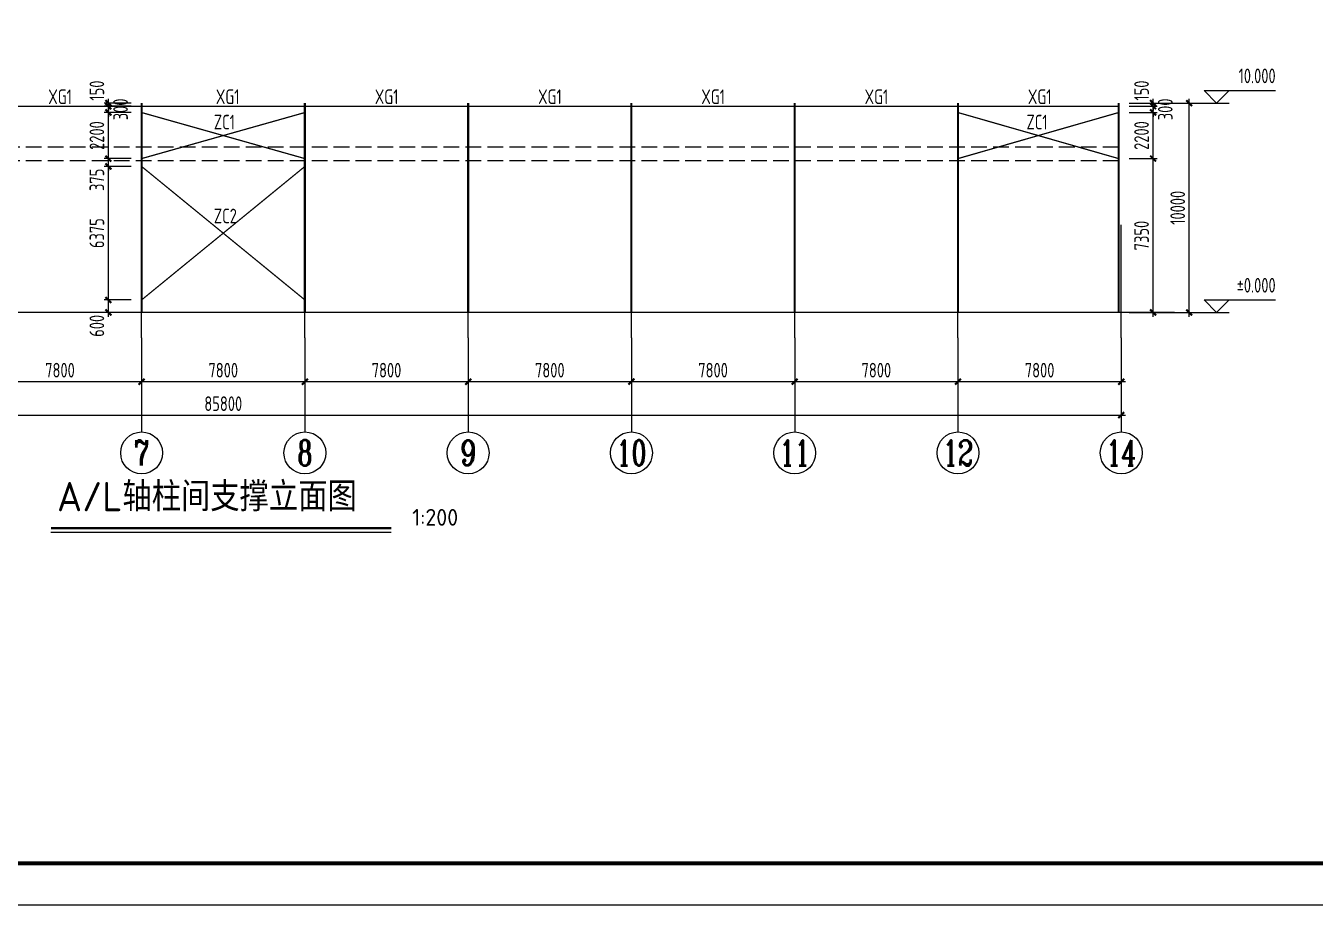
# Model space of a CAD drawing. Extents: x -2746917 to -971774, y -3334247 to -3250358.
# Drawn here: x -1665518 to -1634718, y -3316173 to -3295173 of the extents above; entities that cross this region are included whole.
import ezdxf
from ezdxf.enums import TextEntityAlignment as Align

# ---------------------------------------------------------------- set-up
doc = ezdxf.new("R2010")
doc.units = 0
doc.header["$LTSCALE"] = 1000
doc.header["$MEASUREMENT"] = 0
doc.header["$PDMODE"] = 35
doc.linetypes.add('DASH', pattern=[0.35, 0.25, -0.1])
doc.linetypes.add('DOTE', pattern=[2.42, 2, -0.2, 0.02, -0.2])
doc.layers.get('0').update_dxf_attribs({"linetype": 'CONTINUOUS'})
doc.layers.get('Defpoints').update_dxf_attribs({"linetype": 'CONTINUOUS'})
for name, color, linetype in [('AXIS', 253, 'DOTE'), ('DIM', 3, 'CONTINUOUS'), ('NUM', 7, 'CONTINUOUS'), ('PUB_TITLE', 4, 'CONTINUOUS'), ('REIN', 1, 'CONTINUOUS'), ('TEXT', 7, 'CONTINUOUS'), ('THIN', 7, 'CONTINUOUS')]:
    doc.layers.add(name, color=color, linetype=linetype)
doc.layers.add('yichutu', color=7, linetype='CONTINUOUS', true_color=0xffffff, plot=False)
doc.styles.add('TSSD_Axis', font='Complex.shx', dxfattribs={"width": 0.7, "bigfont": 'hztxt.shx'})
doc.styles.add('TSSD_Dimension', font='tssdeng.shx', dxfattribs={"width": 0.75, "bigfont": 'Hztxt.shx'})
doc.styles.add('TSSD_Label', font='tssdeng.shx', dxfattribs={"width": 0.75, "bigfont": 'hztxt.shx'})
doc.styles.add('TSSD_Norm', font='tssdeng.shx', dxfattribs={"width": 0.75, "bigfont": 'hztxt.shx'})
doc.styles.add('TSSD_Rein', font='Tssdeng.shx', dxfattribs={"width": 0.75, "bigfont": 'hztxt.shx'})
doc.dimstyles.new('TSSD_200_100', dxfattribs={"dimtxt": 350, "dimasz": 100, "dimexe": 100, "dimexo": 250, "dimgap": 100, "dimtad": 1, "dimdec": 0, "dimlfac": 2, "dimzin": 0, "dimdsep": 46, "dimtxsty": 'TSSD_Dimension', "dimblk": 'ARCHTICK', "dimcen": 0, "dimdle": 100, "dimclrt": 7, "dimadec": 0, "dimazin": 0, "dimtfac": 1, "dimtdec": 0, "dimtix": 1, "dimtmove": 2, "dimatfit": 3, "dimfxl": 1, "dimtolj": 1, "dimtzin": 0, "dimarcsym": 0})

# ---------------------------------------------------------------- blocks, each defined once
blk = doc.blocks.new('ts_axno')
at = {"color": 0, "linetype": 'ByBlock', "lineweight": -2}
blk.add_circle((0, 0), 0.5, dxfattribs=at)
at = {"color": 0, "linetype": 'ByBlock', "lineweight": -2, "style": 'TSSD_Axis', "width": 0.7}
blk.add_attdef('A', text='', height=0.6, dxfattribs=at).set_placement((0, 0), align=Align.MIDDLE_CENTER)
blk = doc.blocks.new('_ArchTick')
at = {"color": 0, "const_width": 0.5}
blk.add_lwpolyline([(-0.71, -0.71), (0.71, 0.71)], dxfattribs=at)
blk = doc.blocks.new('*D1870')
at = {"layer": 'Defpoints', "color": 0, "ltscale": 1.5}
for p in [(-1647151, -3302624), (-1643251, -3302624), (-1647151, -3303672)]:
    blk.add_point(p, dxfattribs=at)
at = {"layer": 'DIM', "color": 0, "lineweight": -2, "ltscale": 1.5}
for p, q in [((-1647151, -3302874), (-1647151, -3303772)), ((-1643251, -3302874), (-1643251, -3303772)), ((-1643151, -3303672), (-1647251, -3303672))]:
    blk.add_line(p, q, dxfattribs=at)
at = {"layer": 'DIM', "color": 0, "lineweight": -2, "ltscale": 1.5, "xscale": 100, "yscale": 100, "zscale": 100, "rotation": 180}
blk.add_blockref('_ArchTick', (-1647151, -3303672), dxfattribs=at)
at = {"layer": 'DIM', "color": 0, "lineweight": -2, "ltscale": 1.5, "xscale": 100, "yscale": 100, "zscale": 100}
blk.add_blockref('_ArchTick', (-1643251, -3303672), dxfattribs=at)
at = {"layer": 'DIM', "color": 7, "ltscale": 1.5, "insert": (-1645201, -3303397), "char_height": 350, "attachment_point": 5, "style": 'TSSD_Dimension'}
blk.add_mtext('\\A1;7800', dxfattribs=at)
blk = doc.blocks.new('*D1871')
at = {"layer": 'Defpoints', "color": 0, "ltscale": 1.5}
for p in [(-1651051, -3302624), (-1647151, -3302624), (-1651051, -3303672)]:
    blk.add_point(p, dxfattribs=at)
at = {"layer": 'DIM', "color": 0, "lineweight": -2, "ltscale": 1.5}
for p, q in [((-1651051, -3302874), (-1651051, -3303772)), ((-1647151, -3302874), (-1647151, -3303772)), ((-1647051, -3303672), (-1651151, -3303672))]:
    blk.add_line(p, q, dxfattribs=at)
at = {"layer": 'DIM', "color": 0, "lineweight": -2, "ltscale": 1.5, "xscale": 100, "yscale": 100, "zscale": 100, "rotation": 180}
blk.add_blockref('_ArchTick', (-1651051, -3303672), dxfattribs=at)
at = {"layer": 'DIM', "color": 0, "lineweight": -2, "ltscale": 1.5, "xscale": 100, "yscale": 100, "zscale": 100}
blk.add_blockref('_ArchTick', (-1647151, -3303672), dxfattribs=at)
at = {"layer": 'DIM', "color": 7, "ltscale": 1.5, "insert": (-1649101, -3303397), "char_height": 350, "attachment_point": 5, "style": 'TSSD_Dimension'}
blk.add_mtext('\\A1;7800', dxfattribs=at)
blk = doc.blocks.new('*D1872')
at = {"layer": 'Defpoints', "color": 0, "ltscale": 1.5}
for p in [(-1654951, -3302624), (-1651051, -3302624), (-1654951, -3303672)]:
    blk.add_point(p, dxfattribs=at)
at = {"layer": 'DIM', "color": 0, "lineweight": -2, "ltscale": 1.5}
for p, q in [((-1654951, -3302874), (-1654951, -3303772)), ((-1651051, -3302874), (-1651051, -3303772)), ((-1650951, -3303672), (-1655051, -3303672))]:
    blk.add_line(p, q, dxfattribs=at)
at = {"layer": 'DIM', "color": 0, "lineweight": -2, "ltscale": 1.5, "xscale": 100, "yscale": 100, "zscale": 100, "rotation": 180}
blk.add_blockref('_ArchTick', (-1654951, -3303672), dxfattribs=at)
at = {"layer": 'DIM', "color": 0, "lineweight": -2, "ltscale": 1.5, "xscale": 100, "yscale": 100, "zscale": 100}
blk.add_blockref('_ArchTick', (-1651051, -3303672), dxfattribs=at)
at = {"layer": 'DIM', "color": 7, "ltscale": 1.5, "insert": (-1653001, -3303397), "char_height": 350, "attachment_point": 5, "style": 'TSSD_Dimension'}
blk.add_mtext('\\A1;7800', dxfattribs=at)
blk = doc.blocks.new('*D1873')
at = {"layer": 'Defpoints', "color": 0, "ltscale": 1.5}
for p in [(-1658851, -3302624), (-1654951, -3302624), (-1658851, -3303672)]:
    blk.add_point(p, dxfattribs=at)
at = {"layer": 'DIM', "color": 0, "lineweight": -2, "ltscale": 1.5}
for p, q in [((-1658851, -3302874), (-1658851, -3303772)), ((-1654951, -3302874), (-1654951, -3303772)), ((-1654851, -3303672), (-1658951, -3303672))]:
    blk.add_line(p, q, dxfattribs=at)
at = {"layer": 'DIM', "color": 0, "lineweight": -2, "ltscale": 1.5, "xscale": 100, "yscale": 100, "zscale": 100, "rotation": 180}
blk.add_blockref('_ArchTick', (-1658851, -3303672), dxfattribs=at)
at = {"layer": 'DIM', "color": 0, "lineweight": -2, "ltscale": 1.5, "xscale": 100, "yscale": 100, "zscale": 100}
blk.add_blockref('_ArchTick', (-1654951, -3303672), dxfattribs=at)
at = {"layer": 'DIM', "color": 7, "ltscale": 1.5, "insert": (-1656901, -3303397), "char_height": 350, "attachment_point": 5, "style": 'TSSD_Dimension'}
blk.add_mtext('\\A1;7800', dxfattribs=at)
blk = doc.blocks.new('*D1874')
at = {"layer": 'Defpoints', "color": 0, "ltscale": 1.5}
for p in [(-1662751, -3302624), (-1658851, -3302624), (-1662751, -3303672)]:
    blk.add_point(p, dxfattribs=at)
at = {"layer": 'DIM', "color": 0, "lineweight": -2, "ltscale": 1.5}
for p, q in [((-1662751, -3302874), (-1662751, -3303772)), ((-1658851, -3302874), (-1658851, -3303772)), ((-1658751, -3303672), (-1662851, -3303672))]:
    blk.add_line(p, q, dxfattribs=at)
at = {"layer": 'DIM', "color": 0, "lineweight": -2, "ltscale": 1.5, "xscale": 100, "yscale": 100, "zscale": 100, "rotation": 180}
blk.add_blockref('_ArchTick', (-1662751, -3303672), dxfattribs=at)
at = {"layer": 'DIM', "color": 0, "lineweight": -2, "ltscale": 1.5, "xscale": 100, "yscale": 100, "zscale": 100}
blk.add_blockref('_ArchTick', (-1658851, -3303672), dxfattribs=at)
at = {"layer": 'DIM', "color": 7, "ltscale": 1.5, "insert": (-1660801, -3303397), "char_height": 350, "attachment_point": 5, "style": 'TSSD_Dimension'}
blk.add_mtext('\\A1;7800', dxfattribs=at)
blk = doc.blocks.new('*D1875')
at = {"layer": 'Defpoints', "color": 0, "ltscale": 1.5}
for p in [(-1666651, -3302624), (-1662751, -3302624), (-1666651, -3303672)]:
    blk.add_point(p, dxfattribs=at)
at = {"layer": 'DIM', "color": 0, "lineweight": -2, "ltscale": 1.5}
for p, q in [((-1666651, -3302874), (-1666651, -3303772)), ((-1662751, -3302874), (-1662751, -3303772)), ((-1662651, -3303672), (-1666751, -3303672))]:
    blk.add_line(p, q, dxfattribs=at)
at = {"layer": 'DIM', "color": 0, "lineweight": -2, "ltscale": 1.5, "xscale": 100, "yscale": 100, "zscale": 100, "rotation": 180}
blk.add_blockref('_ArchTick', (-1666651, -3303672), dxfattribs=at)
at = {"layer": 'DIM', "color": 0, "lineweight": -2, "ltscale": 1.5, "xscale": 100, "yscale": 100, "zscale": 100}
blk.add_blockref('_ArchTick', (-1662751, -3303672), dxfattribs=at)
at = {"layer": 'DIM', "color": 7, "ltscale": 1.5, "insert": (-1664701, -3303397), "char_height": 350, "attachment_point": 5, "style": 'TSSD_Dimension'}
blk.add_mtext('\\A1;7800', dxfattribs=at)
blk = doc.blocks.new('*D1880')
at = {"layer": 'Defpoints', "color": 0, "ltscale": 1.5}
for p in [(-1682251, -3302624), (-1639351, -3302624), (-1639351, -3304472)]:
    blk.add_point(p, dxfattribs=at)
at = {"layer": 'DIM', "color": 0, "lineweight": -2, "ltscale": 1.5}
for p, q in [((-1682251, -3302874), (-1682251, -3304572)), ((-1639351, -3302874), (-1639351, -3304572)), ((-1682351, -3304472), (-1639251, -3304472))]:
    blk.add_line(p, q, dxfattribs=at)
at = {"layer": 'DIM', "color": 0, "lineweight": -2, "ltscale": 1.5, "xscale": 100, "yscale": 100, "zscale": 100, "rotation": 180}
blk.add_blockref('_ArchTick', (-1682251, -3304472), dxfattribs=at)
at = {"layer": 'DIM', "color": 0, "lineweight": -2, "ltscale": 1.5, "xscale": 100, "yscale": 100, "zscale": 100}
blk.add_blockref('_ArchTick', (-1639351, -3304472), dxfattribs=at)
at = {"layer": 'DIM', "color": 7, "ltscale": 1.5, "insert": (-1660801, -3304197), "char_height": 350, "attachment_point": 5, "style": 'TSSD_Dimension'}
blk.add_mtext('\\A1;85800', dxfattribs=at)
blk = doc.blocks.new('*D1881')
at = {"layer": 'Defpoints', "color": 0, "ltscale": 1.5}
for p in [(-1643251, -3302624), (-1639351, -3302624), (-1643251, -3303672)]:
    blk.add_point(p, dxfattribs=at)
at = {"layer": 'DIM', "color": 0, "lineweight": -2, "ltscale": 1.5}
for p, q in [((-1643251, -3302874), (-1643251, -3303772)), ((-1639351, -3302874), (-1639351, -3303772)), ((-1639251, -3303672), (-1643351, -3303672))]:
    blk.add_line(p, q, dxfattribs=at)
at = {"layer": 'DIM', "color": 0, "lineweight": -2, "ltscale": 1.5, "xscale": 100, "yscale": 100, "zscale": 100, "rotation": 180}
blk.add_blockref('_ArchTick', (-1643251, -3303672), dxfattribs=at)
at = {"layer": 'DIM', "color": 0, "lineweight": -2, "ltscale": 1.5, "xscale": 100, "yscale": 100, "zscale": 100}
blk.add_blockref('_ArchTick', (-1639351, -3303672), dxfattribs=at)
at = {"layer": 'DIM', "color": 7, "ltscale": 1.5, "insert": (-1641301, -3303397), "char_height": 350, "attachment_point": 5, "style": 'TSSD_Dimension'}
blk.add_mtext('\\A1;7800', dxfattribs=at)
blk = doc.blocks.new('*D1887')
at = {"layer": 'Defpoints', "color": 0, "ltscale": 1.5}
for p in [(-1639414, -3298344), (-1638591, -3298344), (-1639414, -3302019)]:
    blk.add_point(p, dxfattribs=at)
at = {"layer": 'DIM', "color": 0, "lineweight": -2, "ltscale": 1.5}
for p, q in [((-1638591, -3302119), (-1638591, -3298244)), ((-1639164, -3298344), (-1638491, -3298344)), ((-1639164, -3302019), (-1638491, -3302019))]:
    blk.add_line(p, q, dxfattribs=at)
at = {"layer": 'DIM', "color": 0, "lineweight": -2, "ltscale": 1.5, "xscale": 100, "yscale": 100, "zscale": 100}
for p, rotation in [((-1638591, -3298344), 90), ((-1638591, -3302019), 270)]:
    blk.add_blockref('_ArchTick', p, dxfattribs=dict(at, rotation=rotation))
at = {"layer": 'DIM', "color": 7, "ltscale": 1.5, "insert": (-1638866, -3300182), "char_height": 350, "attachment_point": 5, "rotation": 90, "style": 'TSSD_Dimension'}
blk.add_mtext('\\A1;7350', dxfattribs=at)
blk = doc.blocks.new('*D1888')
at = {"layer": 'Defpoints', "color": 0, "ltscale": 1.5}
for p in [(-1639414, -3297244), (-1638591, -3297244), (-1639414, -3298344)]:
    blk.add_point(p, dxfattribs=at)
at = {"layer": 'DIM', "color": 0, "lineweight": -2, "ltscale": 1.5}
for p, q in [((-1639164, -3297244), (-1638491, -3297244)), ((-1638591, -3298444), (-1638591, -3297144)), ((-1639164, -3298344), (-1638491, -3298344))]:
    blk.add_line(p, q, dxfattribs=at)
at = {"layer": 'DIM', "color": 0, "lineweight": -2, "ltscale": 1.5, "xscale": 100, "yscale": 100, "zscale": 100}
for p, rotation in [((-1638591, -3297244), 90), ((-1638591, -3298344), 270)]:
    blk.add_blockref('_ArchTick', p, dxfattribs=dict(at, rotation=rotation))
at = {"layer": 'DIM', "color": 7, "ltscale": 1.5, "insert": (-1638866, -3297794), "char_height": 350, "attachment_point": 5, "rotation": 90, "style": 'TSSD_Dimension'}
blk.add_mtext('\\A1;2200', dxfattribs=at)
blk = doc.blocks.new('*D1889')
at = {"layer": 'Defpoints', "color": 0, "ltscale": 1.5}
for p in [(-1639414, -3297094), (-1639414, -3297244), (-1638591, -3297094)]:
    blk.add_point(p, dxfattribs=at)
at = {"layer": 'DIM', "color": 0, "lineweight": -2, "ltscale": 1.5}
for p, q in [((-1638591, -3297094), (-1638591, -3296994)), ((-1639164, -3297094), (-1638491, -3297094)), ((-1639164, -3297244), (-1638491, -3297244)), ((-1638591, -3297244), (-1638591, -3297094)), ((-1638591, -3297244), (-1638591, -3297344))]:
    blk.add_line(p, q, dxfattribs=at)
at = {"layer": 'DIM', "color": 0, "lineweight": -2, "ltscale": 1.5, "xscale": 100, "yscale": 100, "zscale": 100}
for p, rotation in [((-1638591, -3297094), 270), ((-1638591, -3297244), 90)]:
    blk.add_blockref('_ArchTick', p, dxfattribs=dict(at, rotation=rotation))
at = {"layer": 'DIM', "color": 7, "ltscale": 1.5, "insert": (-1638299, -3297169), "char_height": 350, "attachment_point": 5, "rotation": 90, "style": 'TSSD_Dimension'}
blk.add_mtext('\\A1;300', dxfattribs=at)
blk = doc.blocks.new('*D1890')
at = {"layer": 'Defpoints', "color": 0, "ltscale": 1.5}
for p in [(-1639414, -3297019), (-1638591, -3297019), (-1639414, -3297094)]:
    blk.add_point(p, dxfattribs=at)
at = {"layer": 'DIM', "color": 0, "lineweight": -2, "ltscale": 1.5}
for p, q in [((-1639164, -3297019), (-1638491, -3297019)), ((-1638591, -3297019), (-1638591, -3296919)), ((-1638591, -3297094), (-1638591, -3297019)), ((-1639164, -3297094), (-1638491, -3297094)), ((-1638591, -3297094), (-1638591, -3297194))]:
    blk.add_line(p, q, dxfattribs=at)
at = {"layer": 'DIM', "color": 0, "lineweight": -2, "ltscale": 1.5, "xscale": 100, "yscale": 100, "zscale": 100}
for p, rotation in [((-1638591, -3297019), 270), ((-1638591, -3297094), 90)]:
    blk.add_blockref('_ArchTick', p, dxfattribs=dict(at, rotation=rotation))
at = {"layer": 'DIM', "color": 7, "ltscale": 1.5, "insert": (-1638866, -3296720), "char_height": 350, "attachment_point": 5, "rotation": 90, "style": 'TSSD_Dimension'}
blk.add_mtext('\\A1;150', dxfattribs=at)
blk = doc.blocks.new('*D1891')
at = {"layer": 'Defpoints', "color": 0, "ltscale": 1.5}
for p in [(-1639414, -3297019), (-1637728, -3297019), (-1639414, -3302019)]:
    blk.add_point(p, dxfattribs=at)
at = {"layer": 'DIM', "color": 0, "lineweight": -2, "ltscale": 1.5}
for p, q in [((-1639164, -3297019), (-1637628, -3297019)), ((-1637728, -3302119), (-1637728, -3296919)), ((-1639164, -3302019), (-1637628, -3302019))]:
    blk.add_line(p, q, dxfattribs=at)
at = {"layer": 'DIM', "color": 0, "lineweight": -2, "ltscale": 1.5, "xscale": 100, "yscale": 100, "zscale": 100}
for p, rotation in [((-1637728, -3297019), 90), ((-1637728, -3302019), 270)]:
    blk.add_blockref('_ArchTick', p, dxfattribs=dict(at, rotation=rotation))
at = {"layer": 'DIM', "color": 7, "ltscale": 1.5, "insert": (-1638003, -3299519), "char_height": 350, "attachment_point": 5, "rotation": 90, "style": 'TSSD_Dimension'}
blk.add_mtext('\\A1;10000', dxfattribs=at)
blk = doc.blocks.new('*D1892')
at = {"layer": 'Defpoints', "color": 0, "ltscale": 1.5}
for p in [(-1663545, -3301719), (-1662751, -3301719), (-1662751, -3302019)]:
    blk.add_point(p, dxfattribs=at)
at = {"layer": 'DIM', "color": 0, "lineweight": -2, "ltscale": 1.5}
for p, q in [((-1663545, -3302119), (-1663545, -3301619)), ((-1663001, -3301719), (-1663645, -3301719)), ((-1663001, -3302019), (-1663645, -3302019))]:
    blk.add_line(p, q, dxfattribs=at)
at = {"layer": 'DIM', "color": 0, "lineweight": -2, "ltscale": 1.5, "xscale": 100, "yscale": 100, "zscale": 100}
for p, rotation in [((-1663545, -3301719), 90), ((-1663545, -3302019), 270)]:
    blk.add_blockref('_ArchTick', p, dxfattribs=dict(at, rotation=rotation))
at = {"layer": 'DIM', "color": 7, "ltscale": 1.5, "insert": (-1663820, -3302338), "char_height": 350, "attachment_point": 5, "rotation": 90, "style": 'TSSD_Dimension'}
blk.add_mtext('\\A1;600', dxfattribs=at)
blk = doc.blocks.new('*D1893')
at = {"layer": 'Defpoints', "color": 0, "ltscale": 1.5}
for p in [(-1663545, -3298532), (-1662751, -3298532), (-1662751, -3301719)]:
    blk.add_point(p, dxfattribs=at)
at = {"layer": 'DIM', "color": 0, "lineweight": -2, "ltscale": 1.5}
for p, q in [((-1663001, -3298532), (-1663645, -3298532)), ((-1663545, -3301819), (-1663545, -3298432)), ((-1663001, -3301719), (-1663645, -3301719))]:
    blk.add_line(p, q, dxfattribs=at)
at = {"layer": 'DIM', "color": 0, "lineweight": -2, "ltscale": 1.5, "xscale": 100, "yscale": 100, "zscale": 100}
for p, rotation in [((-1663545, -3298532), 90), ((-1663545, -3301719), 270)]:
    blk.add_blockref('_ArchTick', p, dxfattribs=dict(at, rotation=rotation))
at = {"layer": 'DIM', "color": 7, "ltscale": 1.5, "insert": (-1663820, -3300125), "char_height": 350, "attachment_point": 5, "rotation": 90, "style": 'TSSD_Dimension'}
blk.add_mtext('\\A1;6375', dxfattribs=at)
blk = doc.blocks.new('*D1894')
at = {"layer": 'Defpoints', "color": 0, "ltscale": 1.5}
for p in [(-1663545, -3298344), (-1662751, -3298344), (-1662751, -3298532)]:
    blk.add_point(p, dxfattribs=at)
at = {"layer": 'DIM', "color": 0, "lineweight": -2, "ltscale": 1.5}
for p, q in [((-1663545, -3298344), (-1663545, -3298244)), ((-1663001, -3298344), (-1663645, -3298344)), ((-1663001, -3298532), (-1663645, -3298532)), ((-1663545, -3298532), (-1663545, -3298344)), ((-1663545, -3298532), (-1663545, -3298632))]:
    blk.add_line(p, q, dxfattribs=at)
at = {"layer": 'DIM', "color": 0, "lineweight": -2, "ltscale": 1.5, "xscale": 100, "yscale": 100, "zscale": 100}
for p, rotation in [((-1663545, -3298344), 270), ((-1663545, -3298532), 90)]:
    blk.add_blockref('_ArchTick', p, dxfattribs=dict(at, rotation=rotation))
at = {"layer": 'DIM', "color": 7, "ltscale": 1.5, "insert": (-1663820, -3298851), "char_height": 350, "attachment_point": 5, "rotation": 90, "style": 'TSSD_Dimension'}
blk.add_mtext('\\A1;375', dxfattribs=at)
blk = doc.blocks.new('*D1895')
at = {"layer": 'Defpoints', "color": 0, "ltscale": 1.5}
for p in [(-1663545, -3297244), (-1662751, -3297244), (-1662751, -3298344)]:
    blk.add_point(p, dxfattribs=at)
at = {"layer": 'DIM', "color": 0, "lineweight": -2, "ltscale": 1.5}
for p, q in [((-1663001, -3297244), (-1663645, -3297244)), ((-1663545, -3298444), (-1663545, -3297144)), ((-1663001, -3298344), (-1663645, -3298344))]:
    blk.add_line(p, q, dxfattribs=at)
at = {"layer": 'DIM', "color": 0, "lineweight": -2, "ltscale": 1.5, "xscale": 100, "yscale": 100, "zscale": 100}
for p, rotation in [((-1663545, -3297244), 90), ((-1663545, -3298344), 270)]:
    blk.add_blockref('_ArchTick', p, dxfattribs=dict(at, rotation=rotation))
at = {"layer": 'DIM', "color": 7, "ltscale": 1.5, "insert": (-1663820, -3297794), "char_height": 350, "attachment_point": 5, "rotation": 90, "style": 'TSSD_Dimension'}
blk.add_mtext('\\A1;2200', dxfattribs=at)
blk = doc.blocks.new('*D1896')
at = {"layer": 'Defpoints', "color": 0, "ltscale": 1.5}
for p in [(-1663545, -3297094), (-1662751, -3297094), (-1662751, -3297244)]:
    blk.add_point(p, dxfattribs=at)
at = {"layer": 'DIM', "color": 0, "lineweight": -2, "ltscale": 1.5}
for p, q in [((-1663545, -3297094), (-1663545, -3296994)), ((-1663001, -3297094), (-1663645, -3297094)), ((-1663001, -3297244), (-1663645, -3297244)), ((-1663545, -3297244), (-1663545, -3297094)), ((-1663545, -3297244), (-1663545, -3297344))]:
    blk.add_line(p, q, dxfattribs=at)
at = {"layer": 'DIM', "color": 0, "lineweight": -2, "ltscale": 1.5, "xscale": 100, "yscale": 100, "zscale": 100}
for p, rotation in [((-1663545, -3297094), 270), ((-1663545, -3297244), 90)]:
    blk.add_blockref('_ArchTick', p, dxfattribs=dict(at, rotation=rotation))
at = {"layer": 'DIM', "color": 7, "ltscale": 1.5, "insert": (-1663254, -3297169), "char_height": 350, "attachment_point": 5, "rotation": 90, "style": 'TSSD_Dimension'}
blk.add_mtext('\\A1;300', dxfattribs=at)
blk = doc.blocks.new('*D1897')
at = {"layer": 'Defpoints', "color": 0, "ltscale": 1.5}
for p in [(-1663545, -3297019), (-1662751, -3297019), (-1662751, -3297094)]:
    blk.add_point(p, dxfattribs=at)
at = {"layer": 'DIM', "color": 0, "lineweight": -2, "ltscale": 1.5}
for p, q in [((-1663001, -3297019), (-1663645, -3297019)), ((-1663545, -3297019), (-1663545, -3296919)), ((-1663545, -3297094), (-1663545, -3297019)), ((-1663001, -3297094), (-1663645, -3297094)), ((-1663545, -3297094), (-1663545, -3297194))]:
    blk.add_line(p, q, dxfattribs=at)
at = {"layer": 'DIM', "color": 0, "lineweight": -2, "ltscale": 1.5, "xscale": 100, "yscale": 100, "zscale": 100}
for p, rotation in [((-1663545, -3297019), 270), ((-1663545, -3297094), 90)]:
    blk.add_blockref('_ArchTick', p, dxfattribs=dict(at, rotation=rotation))
at = {"layer": 'DIM', "color": 7, "ltscale": 1.5, "insert": (-1663820, -3296720), "char_height": 350, "attachment_point": 5, "rotation": 90, "style": 'TSSD_Dimension'}
blk.add_mtext('\\A1;150', dxfattribs=at)
blk = doc.blocks.new('yct-891-420-89100-42000-100-2004.0')
at = {"layer": 'yichutu', "color": 7, "true_color": 0xffffff}
blk.add_lwpolyline([(0, 0), (0, 42000), (89100, 42000), (89100, 0)], close=True, dxfattribs=at)
blk = doc.blocks.new('A$C440D491C')
at = {"layer": 'PUB_TITLE'}
blk.add_lwpolyline([(0, 0), (0, 42000), (89100, 42000), (89100, 0)], close=True, dxfattribs=at)
at = {"layer": 'PUB_TITLE', "const_width": 100}
blk.add_lwpolyline([(88100, 1000), (88100, 41000), (713, 41000), (713, 1000), (88100, 1000)], dxfattribs=at)

msp = doc.modelspace()

# ---------------------------------------------------------------- linework, layer by layer
at = {"layer": 'AXIS', "ltscale": 1.5}
for p, q in [((-1662751.34, -3302624.12), (-1662751.34, -3299929.42)), ((-1658851.34, -3302624.12), (-1658851.34, -3299929.42)), ((-1654951.34, -3302624.12), (-1654951.34, -3299929.42)), ((-1651051.34, -3302624.12), (-1651051.34, -3299929.42)), ((-1647151.34, -3302624.12), (-1647151.34, -3299929.42)), ((-1643251.34, -3302624.12), (-1643251.34, -3299929.42)), ((-1639351.34, -3302624.12), (-1639351.34, -3299929.42))]:
    msp.add_line(p, q, dxfattribs=at)
at = {"layer": 'DIM', "color": 252, "linetype": 'DASH', "ltscale": 1.5}
for p, q in [((-1639413.84, -3298072.16), (-1682188.84, -3298072.16)), ((-1639413.84, -3298397.16), (-1682188.84, -3298397.16))]:
    msp.add_line(p, q, dxfattribs=at)
at = {"layer": 'NUM', "ltscale": 1.5}
for p, q in [((-1662751.34, -3302624.12), (-1662751.34, -3304871.77)), ((-1658851.34, -3302624.12), (-1658851.34, -3304871.77)), ((-1654951.34, -3302624.12), (-1654951.34, -3304871.77)), ((-1651051.34, -3302624.12), (-1651051.34, -3304871.77)), ((-1647151.34, -3302624.12), (-1647151.34, -3304871.77)), ((-1643251.34, -3302624.12), (-1643251.34, -3304871.77)), ((-1639351.34, -3302624.12), (-1639351.34, -3304871.77))]:
    msp.add_line(p, q, dxfattribs=at)
at = {"layer": 'NUM', "color": 0, "linetype": 'ByBlock', "const_width": 50}
msp.add_lwpolyline([(-1664917.57, -3307168.84), (-1656788.26, -3307168.84)], dxfattribs=at)
at = {"layer": 'NUM', "color": 0, "linetype": 'ByBlock'}
msp.add_lwpolyline([(-1664917.57, -3307268.84), (-1656788.26, -3307268.84)], dxfattribs=at)
at = {"layer": 'REIN', "color": 0, "ltscale": 0.1}
msp.add_line((-1638079.05, -3302019.16), (-1682846.02, -3302019.16), dxfattribs=at)
at = {"layer": 'REIN', "color": 4, "const_width": 30}
msp.add_lwpolyline([(-1639413.84, -3297094.16), (-1682188.84, -3297094.16)], dxfattribs=at)
at = {"layer": 'REIN', "color": 0, "ltscale": 0.1, "const_width": 50}
for points in [[(-1662751.34, -3302019.16), (-1662751.34, -3297019.16)], [(-1658851.34, -3302019.16), (-1658851.34, -3297019.16)], [(-1654951.34, -3302019.16), (-1654951.34, -3297019.16)], [(-1651051.34, -3302019.16), (-1651051.34, -3297019.16)], [(-1647151.34, -3302019.16), (-1647151.34, -3297019.16)], [(-1643251.34, -3302019.16), (-1643251.34, -3297019.16)], [(-1639413.84, -3302019.16), (-1639413.84, -3297019.16)]]:
    msp.add_lwpolyline(points, dxfattribs=at)
at = {"layer": 'REIN'}
for points in [[(-1662751.34, -3297244.16, 30, 30, 0), (-1658851.34, -3298344.16, 30, 30, 0)], [(-1658851.34, -3297244.16, 30, 30, 0), (-1662751.34, -3298344.16, 30, 30, 0)], [(-1639413.84, -3297244.16, 30, 30, 0), (-1643251.34, -3298344.16, 30, 30, 0)], [(-1643251.34, -3297244.16, 30, 30, 0), (-1639413.84, -3298344.16, 30, 30, 0)], [(-1662751.34, -3298531.66, 30, 30, 0), (-1658851.34, -3301719.16, 30, 30, 0)], [(-1658851.34, -3298531.66, 30, 30, 0), (-1662751.34, -3301719.16, 30, 30, 0)]]:
    msp.add_lwpolyline(points, format="xyseb", dxfattribs=at)
at = {"layer": 'THIN'}
for p, q in [((-1637073.93, -3297019.16), (-1637373.93, -3296719.16)), ((-1637373.93, -3296719.16), (-1636773.93, -3296719.16)), ((-1637073.93, -3297019.16), (-1636773.93, -3296719.16)), ((-1636773.93, -3296719.16), (-1635663.36, -3296719.16)), ((-1637728.25, -3297019.16), (-1636773.93, -3297019.16)), ((-1637073.93, -3297019.16), (-1637073.93, -3297019.16)), ((-1637728.25, -3302019.16), (-1636773.93, -3302019.16)), ((-1637073.93, -3302019.16), (-1637373.93, -3301719.16)), ((-1637373.93, -3301719.16), (-1636773.93, -3301719.16)), ((-1637073.93, -3302019.16), (-1636773.93, -3301719.16)), ((-1637073.93, -3302019.16), (-1637073.93, -3302019.16)), ((-1636773.93, -3301719.16), (-1635663.36, -3301719.16))]:
    msp.add_line(p, q, dxfattribs=at)

# ---------------------------------------------------------------- block references
at = {"ltscale": 1.5}
msp.add_blockref('A$C440D491C', (-1687492.07, -3316173.05), dxfattribs=at)
at = {"layer": 'NUM'}
ref = msp.add_blockref('ts_axno', (-1662751.34, -3305371.77), dxfattribs=dict(at, xscale=1000, yscale=1000, zscale=1000))
ref.add_attrib('7', '7', dxfattribs={"height": 600, "style": 'TSSD_Axis', "width": 0.7}).set_placement((-1662751.34, -3305371.77), align=Align.MIDDLE_CENTER)
ref = msp.add_blockref('ts_axno', (-1658851.34, -3305371.77), dxfattribs=dict(at, xscale=1000, yscale=1000, zscale=1000))
ref.add_attrib('8', '8', dxfattribs={"height": 600, "style": 'TSSD_Axis', "width": 0.7}).set_placement((-1658851.34, -3305371.77), align=Align.MIDDLE_CENTER)
ref = msp.add_blockref('ts_axno', (-1654951.34, -3305371.77), dxfattribs=dict(at, xscale=1000, yscale=1000, zscale=1000))
ref.add_attrib('9', '9', dxfattribs={"height": 600, "style": 'TSSD_Axis', "width": 0.7}).set_placement((-1654951.34, -3305371.77), align=Align.MIDDLE_CENTER)
ref = msp.add_blockref('ts_axno', (-1651051.34, -3305371.77), dxfattribs=dict(at, xscale=1000, yscale=1000, zscale=1000))
ref.add_attrib('10', '10', dxfattribs={"height": 600, "style": 'TSSD_Axis', "width": 0.7}).set_placement((-1651051.34, -3305371.77), align=Align.MIDDLE_CENTER)
ref = msp.add_blockref('ts_axno', (-1647151.34, -3305371.77), dxfattribs=dict(at, xscale=1000, yscale=1000, zscale=1000))
ref.add_attrib('11', '11', dxfattribs={"height": 600, "style": 'TSSD_Axis', "width": 0.7}).set_placement((-1647151.34, -3305371.77), align=Align.MIDDLE_CENTER)
ref = msp.add_blockref('ts_axno', (-1643251.34, -3305371.77), dxfattribs=dict(at, xscale=1000, yscale=1000, zscale=1000))
ref.add_attrib('12', '12', dxfattribs={"height": 600, "style": 'TSSD_Axis', "width": 0.7}).set_placement((-1643251.34, -3305371.77), align=Align.MIDDLE_CENTER)
ref = msp.add_blockref('ts_axno', (-1639351.34, -3305371.77), dxfattribs=dict(at, xscale=1000, yscale=1000, zscale=1000))
ref.add_attrib('14', '14', dxfattribs={"height": 600, "style": 'TSSD_Axis', "width": 0.7}).set_placement((-1639351.34, -3305371.77), align=Align.MIDDLE_CENTER)
at = {"layer": 'yichutu'}
msp.add_blockref('yct-891-420-89100-42000-100-2004.0', (-1687492.07, -3316173.05), dxfattribs=at)

# ---------------------------------------------------------------- texts
at = {"layer": 'TEXT', "ltscale": 1.5, "style": 'TSSD_Rein', "width": 0.75}
for s, p in [('XG1', (-1664980.74, -3297041.81)), ('XG1', (-1660977.36, -3297041.81)), ('XG1', (-1657180.74, -3297041.81)), ('XG1', (-1653280.74, -3297041.81)), ('XG1', (-1649380.74, -3297041.81)), ('XG1', (-1645480.74, -3297041.81)), ('XG1', (-1641580.74, -3297041.81)), ('ZC1', (-1661024.75, -3297647.31)), ('ZC1', (-1641613.99, -3297647.31)), ('ZC2', (-1661024.75, -3299888.9))]:
    msp.add_text(s, height=350, dxfattribs=at).set_placement(p)
at = {"layer": 'TEXT', "color": 0, "lineweight": 5, "style": 'TSSD_Norm'}
msp.add_text('A/L轴柱间支撑立面图', height=700, dxfattribs=at).set_placement((-1664772.69, -3306976.71), align=Align.BOTTOM_LEFT)
at = {"layer": 'TEXT', "color": 0, "linetype": 'ByBlock', "lineweight": 5, "style": 'TSSD_Norm'}
msp.add_text('1:200', height=400, dxfattribs=at).set_placement((-1656288.26, -3307230.79), align=Align.BOTTOM_LEFT)
at = {"layer": 'THIN', "style": 'TSSD_Label', "width": 0.75}
for s, p in [('10.000', (-1635663.36, -3296649.16)), ('%%p0.000', (-1635663.36, -3301649.16))]:
    msp.add_text(s, height=350, dxfattribs=at).set_placement(p, align=Align.BOTTOM_RIGHT)

# ---------------------------------------------------------------- dimensions: what is measured, and where the dimension line sits
at = {"layer": 'DIM', "ltscale": 1.5}
for base, p1, p2, picture, middle in [((-1663545.3, -3297019.16), (-1662751.34, -3297094.16), (-1662751.34, -3297019.16), '*D1897', (-1663820.3, -3296720.09)), ((-1638590.75, -3297019.16), (-1639413.84, -3297094.16), (-1639413.84, -3297019.16), '*D1890', (-1638865.75, -3296720.09)), ((-1663545.3, -3297094.16), (-1662751.34, -3297244.16), (-1662751.34, -3297094.16), '*D1896', (-1663253.63, -3297169.16)), ((-1638590.75, -3297094.16), (-1639413.84, -3297244.16), (-1639413.84, -3297094.16), '*D1889', (-1638299.09, -3297169.16)), ((-1663545.3, -3298344.16), (-1662751.34, -3298531.66), (-1662751.34, -3298344.16), '*D1894', (-1663820.3, -3298850.92)), ((-1663545.3, -3301719.16), (-1662751.34, -3302019.16), (-1662751.34, -3301719.16), '*D1892', (-1663820.3, -3302338.42))]:
    dim = msp.add_linear_dim(base=base, p1=p1, p2=p2, angle=90, dimstyle='TSSD_200_100', dxfattribs=at)
    dim.commit()
    dim.dimension.update_dxf_attribs({"geometry": picture, "text_midpoint": middle, "dimtype": 160})
for base, p1, p2, angle, picture, middle in [((-1637728.25, -3297019.16), (-1639413.84, -3302019.16), (-1639413.84, -3297019.16), 90, '*D1891', (-1638003.25, -3299519.16)), ((-1663545.3, -3297244.16), (-1662751.34, -3298344.16), (-1662751.34, -3297244.16), 90, '*D1895', (-1663820.3, -3297794.16)), ((-1638590.75, -3297244.16), (-1639413.84, -3298344.16), (-1639413.84, -3297244.16), 90, '*D1888', (-1638865.75, -3297794.16)), ((-1638590.75, -3298344.16), (-1639413.84, -3302019.16), (-1639413.84, -3298344.16), 90, '*D1887', (-1638865.75, -3300181.66)), ((-1663545.3, -3298531.66), (-1662751.34, -3301719.16), (-1662751.34, -3298531.66), 90, '*D1893', (-1663820.3, -3300125.41)), ((-1639351.34, -3304471.77), (-1682251.34, -3302624.12), (-1639351.34, -3302624.12), 180, '*D1880', (-1660801.34, -3304196.77)), ((-1666651.34, -3303671.77), (-1662751.34, -3302624.12), (-1666651.34, -3302624.12), 180, '*D1875', (-1664701.34, -3303396.77)), ((-1662751.34, -3303671.77), (-1658851.34, -3302624.12), (-1662751.34, -3302624.12), 180, '*D1874', (-1660801.34, -3303396.77)), ((-1658851.34, -3303671.77), (-1654951.34, -3302624.12), (-1658851.34, -3302624.12), 180, '*D1873', (-1656901.34, -3303396.77)), ((-1654951.34, -3303671.77), (-1651051.34, -3302624.12), (-1654951.34, -3302624.12), 180, '*D1872', (-1653001.34, -3303396.77)), ((-1651051.34, -3303671.77), (-1647151.34, -3302624.12), (-1651051.34, -3302624.12), 180, '*D1871', (-1649101.34, -3303396.77)), ((-1647151.34, -3303671.77), (-1643251.34, -3302624.12), (-1647151.34, -3302624.12), 180, '*D1870', (-1645201.34, -3303396.77)), ((-1643251.34, -3303671.77), (-1639351.34, -3302624.12), (-1643251.34, -3302624.12), 180, '*D1881', (-1641301.34, -3303396.77))]:
    dim = msp.add_linear_dim(base=base, p1=p1, p2=p2, angle=angle, dimstyle='TSSD_200_100', dxfattribs=at)
    dim.commit()
    dim.dimension.update_dxf_attribs({"geometry": picture, "text_midpoint": middle})

doc.saveas('drawing.dxf')
